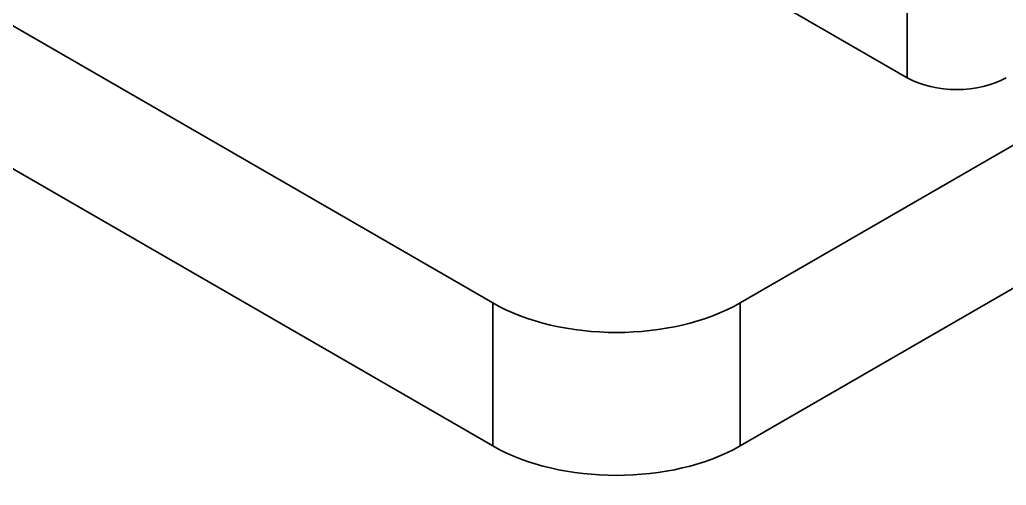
# Model space of a CAD drawing. Header units: millimetres. Extents: x -105 to 105, y -148 to 148.
# Drawn here: x 49.78 to 61.05, y -31.69 to -26.37 of the extents above; entities that cross this region are included whole.
import ezdxf

# ---------------------------------------------------------------- set-up
doc = ezdxf.new("R2010")
doc.units = ezdxf.units.MM
doc.layers.add('粗实线层', color=7, linetype='Continuous', lineweight=35)

msp = doc.modelspace()

# ---------------------------------------------------------------- linework, layer by layer
at = {"layer": '粗实线层', "color": 7, "lineweight": 35, "ltscale": 0.415}
for p, q in [((79.93, -16.948), (58.01, -29.604)), ((79.93, -18.581), (58.01, -31.237)), ((59.919, -27.032), (49.03, -20.745)), ((59.919, -27.032), (59.919, -20.745)), ((55.182, -29.604), (44.575, -23.48)), ((55.182, -31.237), (44.575, -25.113)), ((55.182, -31.237), (55.182, -29.604)), ((58.01, -31.237), (58.01, -29.604))]:
    msp.add_line(p, q, dxfattribs=at)
for centre, major_axis in [((60.485, -26.705), (0.8, 0)), ((56.596, -28.787), (2, 0)), ((56.596, -30.42), (2, 0))]:
    msp.add_ellipse(centre, major_axis=major_axis, ratio=0.57735, start_param=3.926991, end_param=5.497787, dxfattribs=at)

doc.saveas('drawing.dxf')
